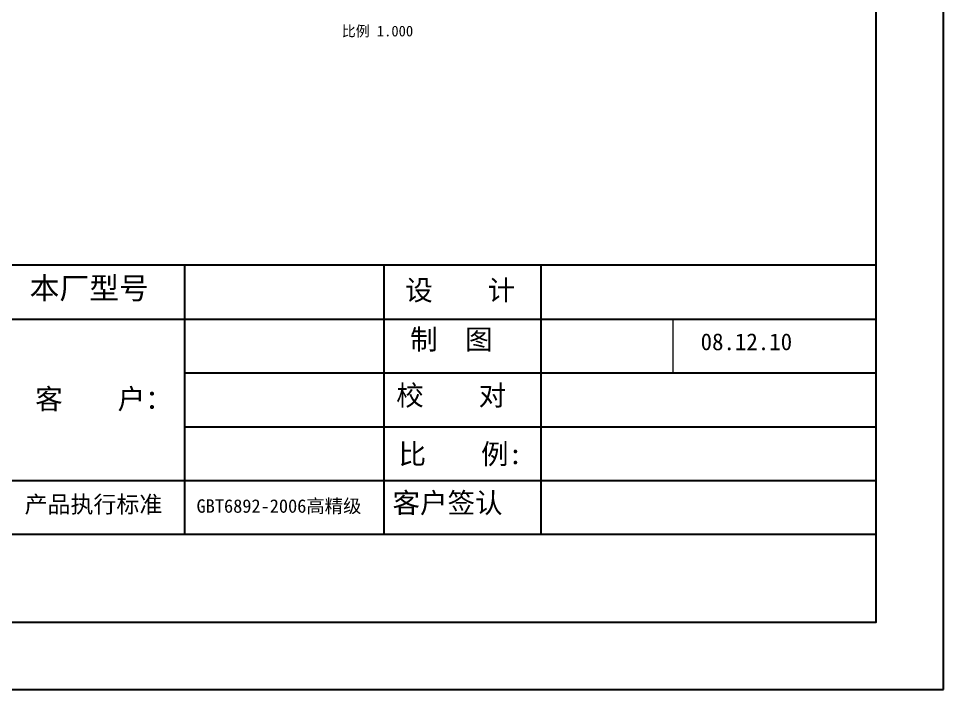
# Model space of a CAD drawing. Header units: millimetres. Extents: x 2325 to 6512, y -89 to 731.
# Drawn here: x 6167.8 to 6511.7, y -88.6 to 160.7 of the extents above; entities that cross this region are included whole.
import ezdxf

# ---------------------------------------------------------------- set-up
doc = ezdxf.new("R2010")
doc.units = ezdxf.units.MM

msp = doc.modelspace()

# ---------------------------------------------------------------- linework, layer by layer
at = {"lineweight": -3}
for p, q in [((6486.6815, 69.0405), (6011.6815, 69.0405)), ((6229.5386, 69.0405), (6229.5386, -30.9595)), ((6303.6651, 69.0405), (6303.6651, -30.9595)), ((6362.0315, 69.0405), (6362.0315, -30.9595)), ((6011.6815, 49.0405), (6486.6815, 49.0405)), ((6229.5386, 29.0405), (6486.6815, 29.0405)), ((6229.5386, 9.0405), (6486.6815, 9.0405)), ((6011.6815, -10.9595), (6486.6815, -10.9595)), ((6486.6815, -30.9595), (6011.6815, -30.9595))]:
    msp.add_line(p, q, dxfattribs=at)
at = {"lineweight": 9, "ltscale": 0.25}
msp.add_line((6411.1287, 49.0405), (6411.1287, 29.0405), dxfattribs=at)
for points in [[(6511.6815, -88.5887), (6511.6815, 436.4113), (5769.1815, 436.4113), (5769.1815, -88.5887)], [(5794.1815, -63.5887), (6486.6815, -63.5887), (6486.6815, 411.4113), (5794.1815, 411.4113)]]:
    msp.add_lwpolyline(points, close=True)

# ---------------------------------------------------------------- texts
at = {"color": 2, "linetype": 'Continuous', "insert": (6314.5435, 158.0368), "char_height": 3.96875, "width": 25.4, "attachment_point": 3, "line_spacing_factor": 0.9}
msp.add_mtext('比例 1.000', dxfattribs=at)
at = {"color": 3, "attachment_point": 1}
for s, insert, char_height, width in [('{\\fSimSun|b0|i0|c134|p54;\\C256;本厂型号}', (6171.9513, 64.6146), 8.125, 55.506552), ('08.12.10', (6421.4006, 43.7287), 6.25, 52.105114)]:
    msp.add_mtext(s, dxfattribs=dict(at, insert=insert, char_height=char_height, width=width))
at = {"char_height": 7.5, "width": 43.02375, "attachment_point": 1}
for s, insert in [('{\\fSimSun|b0|i0|c134|p2;设    计}', (6311.5972, 63.5177)), ('{\\fSimSun|b0|i0|c134|p2;制  图}', (6313.4402, 45.229)), ('{\\fSimSun|b0|i0|c134|p2;校    对}', (6308.2461, 24.4438)), ('\\fISOCP|b0|i0|c134|p2;客户签认', (6306.848, -15.5024))]:
    msp.add_mtext(s, dxfattribs=dict(at, insert=insert))
at = {"char_height": 7.5, "attachment_point": 1}
for s, insert in [('{\\fSimSun|b0|i0|c134|p2; 客    户：     }', (6168.928, 23.1166)), ('{\\fSimSun|b0|i0|c134|p2;比    例:}', (6309.1349, 2.6434))]:
    msp.add_mtext(s, dxfattribs=dict(at, insert=insert))
at = {"lineweight": 70, "insert": (6170.1232, -16.6692), "char_height": 6.25, "width": 283.998501, "attachment_point": 1}
msp.add_mtext('{\\fSimSun|b0|i0|c134|p2;产品执行标准   \\H0.8x;GBT6892-2006高精级}', dxfattribs=at)

doc.saveas('drawing.dxf')
